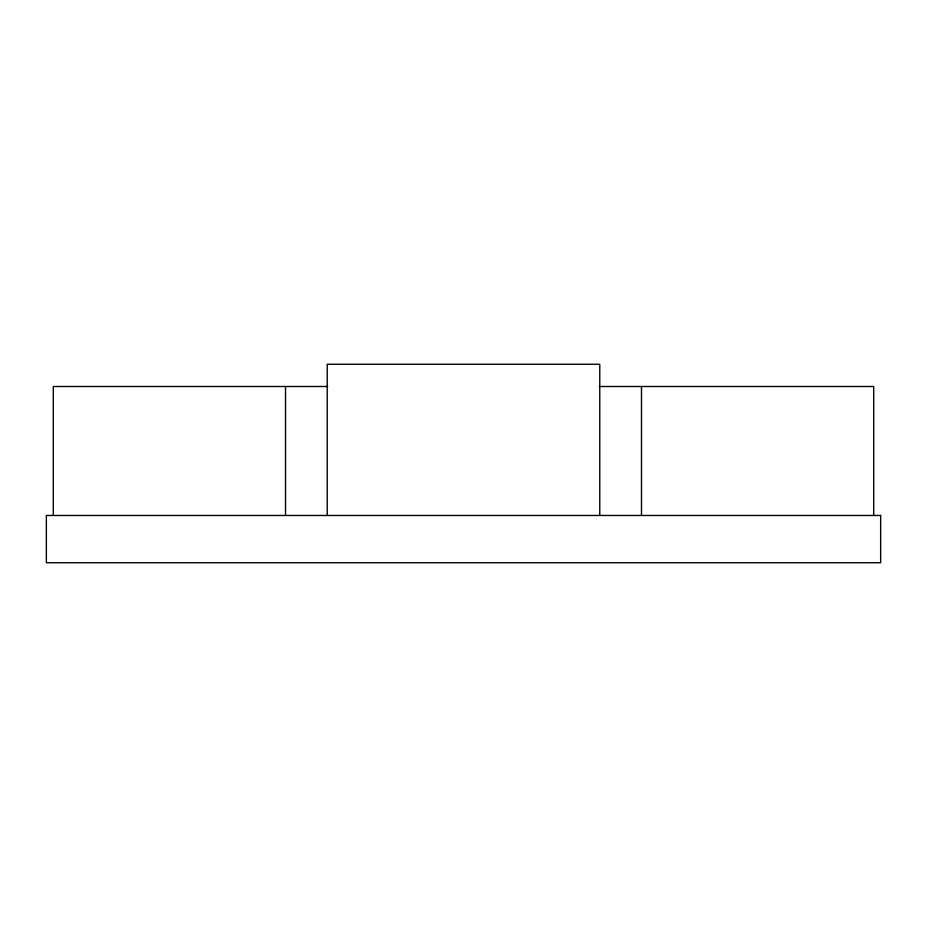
<?xml version="1.0" encoding="UTF-8"?>
<svg xmlns="http://www.w3.org/2000/svg" width="927" height="927" viewBox="0 0 927 927"><rect width="100%" height="100%" fill="white"/><g stroke="black" fill="none" stroke-linecap="round" stroke-linejoin="round"><path stroke-width="1.39" d="M327.648 386.501L53.302 386.501L53.302 515.47M599.352 386.501L873.697 386.501L873.697 515.47M641.484 386.501L641.484 515.47M599.769 515.47L599.769 364.253L327.231 364.253L327.231 515.47M285.516 386.501L285.516 515.47M880.65 515.47L46.35 515.47L46.35 562.747L880.65 562.747L880.65 515.47"/></g></svg>
